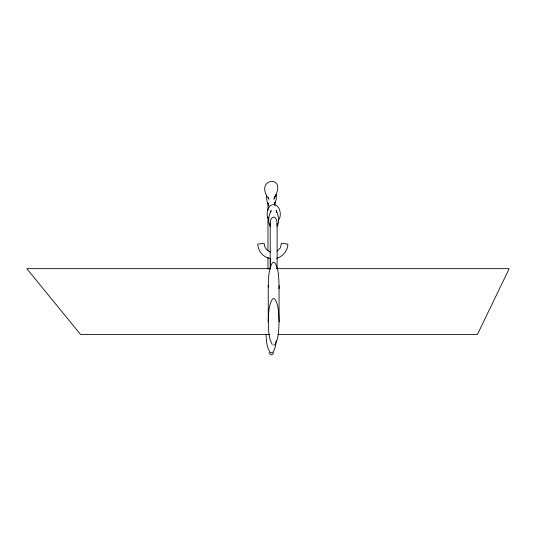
<?xml version="1.0" encoding="UTF-8"?>
<svg xmlns="http://www.w3.org/2000/svg" width="536" height="536" viewBox="0 0 536 536"><rect width="100%" height="100%" fill="white"/><g stroke="black" fill="none" stroke-linecap="round" stroke-linejoin="round"><path stroke-width="0.8" d="M272.261 344.501C268.375 337.714 268.623 329.459 268.248 321.875L268.248 285.655C268.623 278.063 268.375 269.816 272.261 263.029L273.661 262.225L275.062 263.029C278.948 269.816 278.7 278.063 279.068 285.655L279.068 321.875C278.7 329.459 278.948 337.714 275.062 344.501L273.661 345.298M268.248 321.875C268.623 314.284 268.375 306.036 272.261 299.242L273.661 298.445L275.062 299.242C278.948 306.036 278.7 314.284 279.068 321.875M278.981 288.69L279.068 285.655M270.211 269.367L270.211 223.505C270.305 221.12 270.861 217.609 273.661 217.08C276.462 217.609 277.018 221.12 277.112 223.505L277.112 268.529M276.991 225.167L277.112 223.505M266.593 195.151C266.05 199.225 267.35 203.546 269.695 206.856M274.754 203.492L274.868 202.059L274.868 205.402M276.375 340.353L275.249 346.98L274.124 350.196L272.824 352.219L271.424 352.909L270.023 352.219C266.466 346.986 266.392 340.273 266.064 334.176M270.586 212.417L271.149 210.494C268.717 215.371 267.585 221.381 270.124 226.453M274.499 197.543L273.93 199.204L276.067 194.756L274.888 196.846M274.412 204.832L276.254 199.312L276.254 195.151M277.199 226.453C279.812 221.348 278.486 215.425 276.174 210.494L276.737 212.417M269.018 207.137C266.64 210.815 266.439 215.874 268.67 219.666M278.305 220.309C283.142 214.869 278.633 200.658 270.379 205.656M274.868 196.906C287.705 173.878 253.025 178.2 268.911 199.204L268.348 197.543M273.749 352.641L272.623 354.376L271.424 354.973L270.218 354.376L269.092 352.641M277.132 251.163L280.281 248.007L281.487 243.284L287.859 244.128C287.745 250.654 282.988 256.55 276.73 258.285M270.747 268.657L26.8 268.657L80.574 334.491L269.575 334.491M276.516 268.657L509.2 268.657L477.409 334.491L277.782 334.491M270.479 258.486C263.484 257.669 257.903 251.116 257.789 244.128L264.161 243.284C264.121 247.23 266.747 250.982 270.6 252.02M268.087 203.492L268.435 204.832M270.211 223.505L270.332 225.167M268.248 285.655L268.295 287.169M270.352 258.406L270.352 268.657M267.973 202.896L267.973 210.427M267.973 217.127L267.973 250.614M267.973 257.314L267.973 269.032"/></g></svg>
